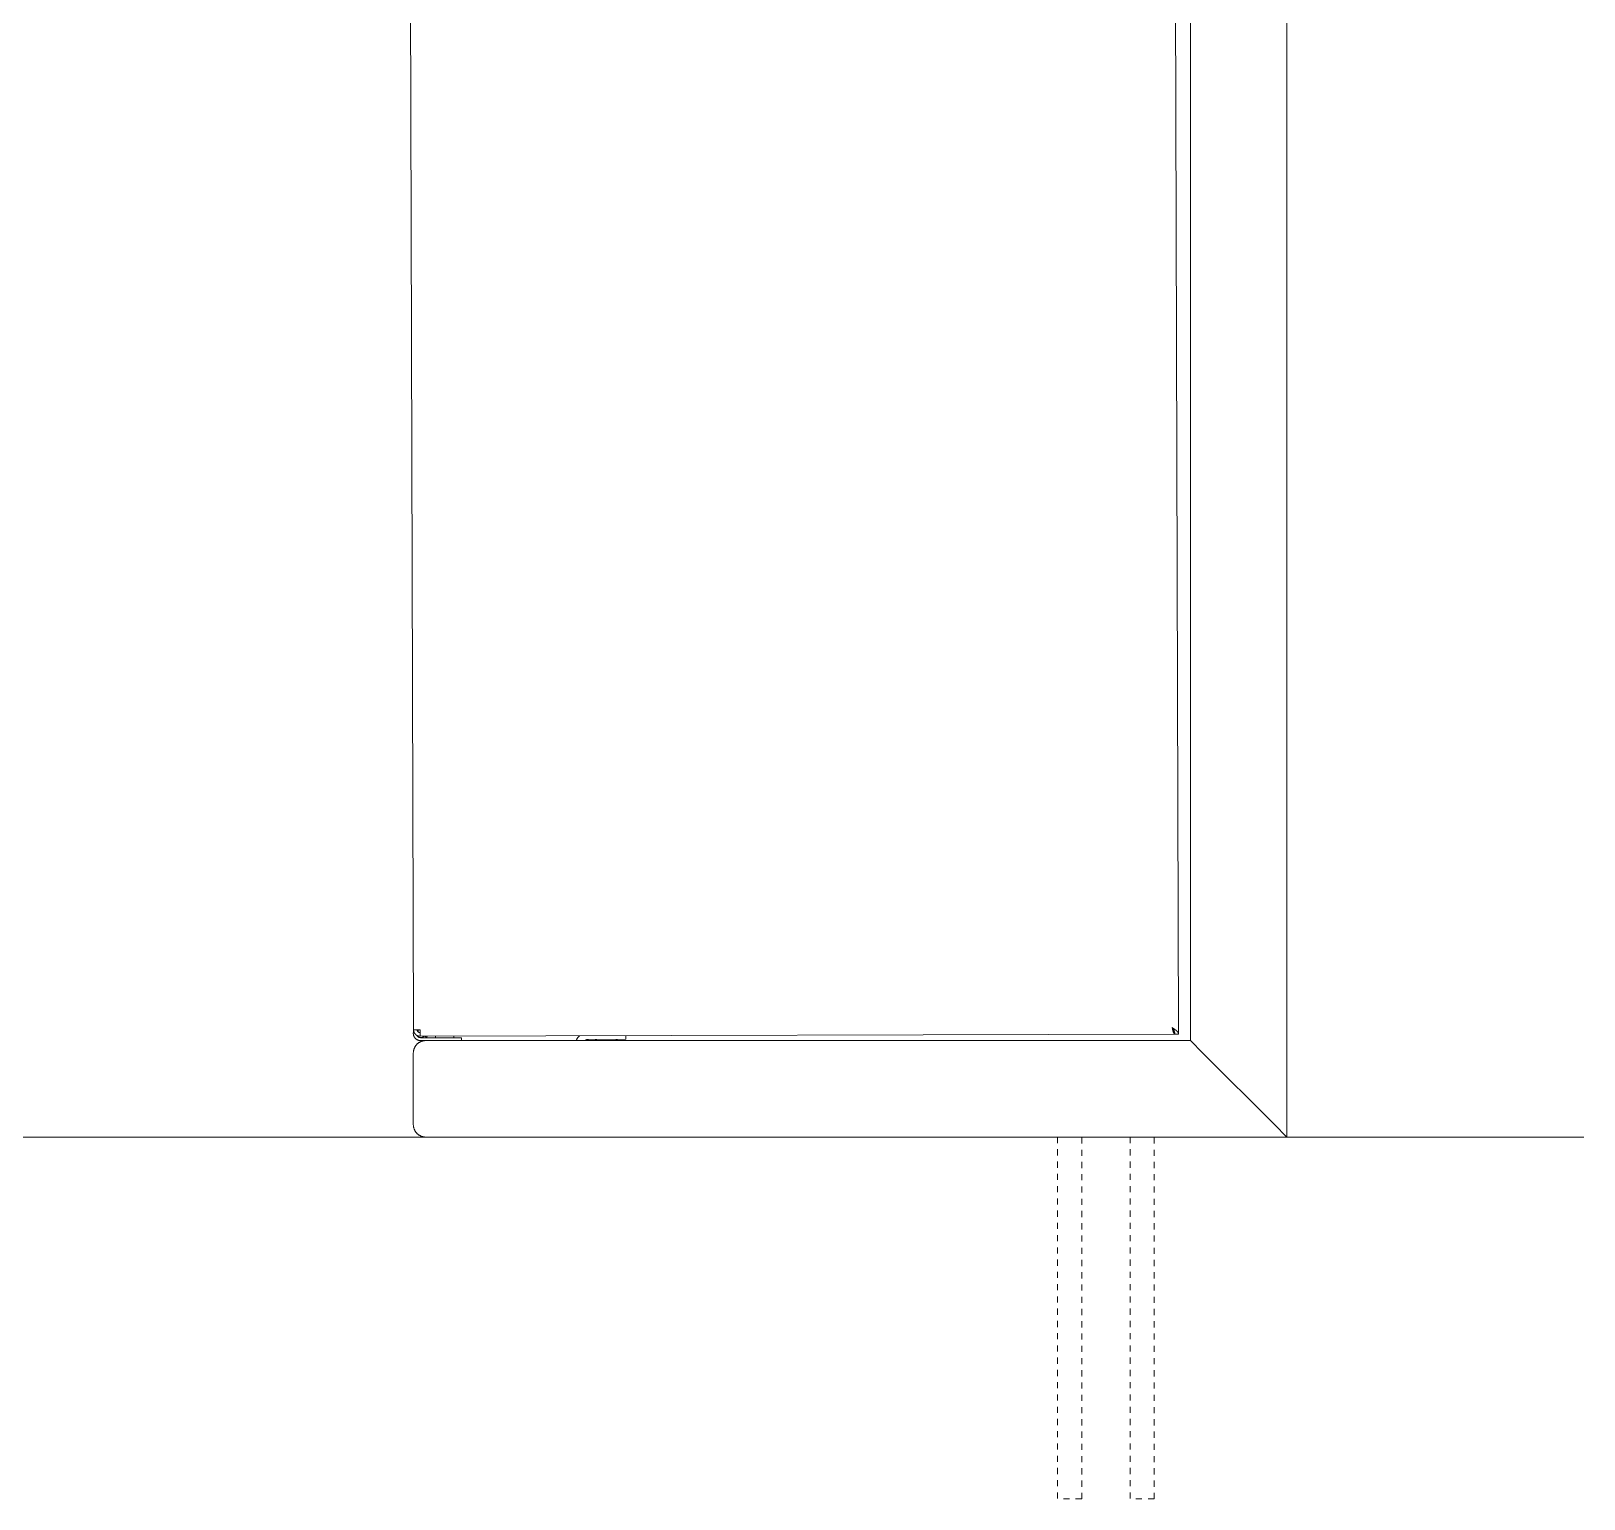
# Model space of a CAD drawing. Header units: inches. Extents: x -1 to 137, y -3 to 81.
# Drawn here: x 61.41 to 86.74, y 32.61 to 56.56 of the extents above; entities that cross this region are included whole.
import ezdxf

# ---------------------------------------------------------------- set-up
doc = ezdxf.new("R2010")
doc.units = ezdxf.units.IN
doc.linetypes.add('HIDDEN', pattern=[1.905, 1.27, -0.635])
doc.layers.add('ZANO_R', color=7, linetype='Continuous', lineweight=0)
doc.layers.add('ZANO_R_przerywana', color=250, linetype='HIDDEN', lineweight=0)

msp = doc.modelspace()

# ---------------------------------------------------------------- linework, layer by layer
at = {"layer": 'ZANO_R'}
for p, q in [((81.89852, 38.51478), (81.89852, 77.10016)), ((80.3236, 75.52524), (80.3236, 40.08969)), ((67.56654, 69.62872), (67.64932, 40.26655)), ((80.04768, 69.66391), (80.13075, 40.19709)), ((80.05507, 40.28159), (80.02415, 40.30143)), ((80.02415, 40.30143), (80.0284, 40.29643)), ((80.04837, 40.26525), (80.02415, 40.30143)), ((80.02415, 40.30143), (80.03236, 40.2706)), ((80.0284, 40.29643), (80.03247, 40.29129)), ((80.03247, 40.29129), (80.03637, 40.28601)), ((80.03576, 40.28474), (80.03478, 40.28378)), ((80.03637, 40.28601), (80.0401, 40.28061)), ((67.64556, 40.20914), (67.64567, 40.2132)), ((67.64558, 40.20508), (67.64556, 40.20914)), ((67.64574, 40.20102), (67.64558, 40.20508)), ((67.64567, 40.2132), (67.64593, 40.21726)), ((67.64605, 40.19697), (67.64574, 40.20102)), ((67.64593, 40.21726), (67.64632, 40.2213)), ((67.64649, 40.19293), (67.64605, 40.19697)), ((67.64632, 40.2213), (67.64686, 40.22533)), ((67.64707, 40.18891), (67.64649, 40.19293)), ((67.64686, 40.22533), (67.64753, 40.22933)), ((67.64779, 40.18491), (67.64707, 40.18891)), ((67.64753, 40.22933), (67.64834, 40.23332)), ((67.64864, 40.18094), (67.64779, 40.18491)), ((67.64834, 40.23332), (67.64928, 40.23727)), ((67.64964, 40.177), (67.64864, 40.18094)), ((67.64928, 40.23727), (67.65036, 40.24118)), ((67.64932, 40.26655), (67.75563, 40.26685)), ((67.64939, 40.26292), (67.64932, 40.26655)), ((67.64959, 40.25929), (67.64939, 40.26292)), ((67.64991, 40.25568), (67.64959, 40.25929)), ((67.65076, 40.1731), (67.64964, 40.177)), ((67.65035, 40.25207), (67.64991, 40.25568)), ((67.65092, 40.24849), (67.65035, 40.25207)), ((67.65036, 40.24118), (67.65158, 40.24506)), ((67.65202, 40.16924), (67.65076, 40.1731)), ((67.6516, 40.24492), (67.65092, 40.24849)), ((67.65241, 40.24138), (67.6516, 40.24492)), ((67.65342, 40.16542), (67.65202, 40.16924)), ((67.65334, 40.23788), (67.65241, 40.24138)), ((67.65439, 40.2344), (67.65334, 40.23788)), ((67.65494, 40.16166), (67.65342, 40.16542)), ((67.65556, 40.23096), (67.65439, 40.2344)), ((67.65659, 40.15794), (67.65494, 40.16166)), ((67.65684, 40.22757), (67.65556, 40.23096)), ((67.65837, 40.15429), (67.65659, 40.15794)), ((67.65824, 40.22422), (67.65684, 40.22757)), ((67.65975, 40.22092), (67.65824, 40.22422)), ((67.66027, 40.1507), (67.65837, 40.15429)), ((67.66138, 40.21767), (67.65975, 40.22092)), ((67.6623, 40.14718), (67.66027, 40.1507)), ((67.66311, 40.21448), (67.66138, 40.21767)), ((67.66444, 40.14373), (67.6623, 40.14718)), ((67.66495, 40.21135), (67.66311, 40.21448)), ((67.6667, 40.14036), (67.66444, 40.14373)), ((67.6669, 40.20829), (67.66495, 40.21135)), ((67.66908, 40.13706), (67.6667, 40.14036)), ((67.66895, 40.2053), (67.6669, 40.20829)), ((67.6711, 40.20237), (67.66895, 40.2053)), ((67.67157, 40.13385), (67.66908, 40.13706)), ((67.67335, 40.19952), (67.6711, 40.20237)), ((67.67416, 40.13073), (67.67157, 40.13385)), ((67.6757, 40.19675), (67.67335, 40.19952)), ((67.67687, 40.1277), (67.67416, 40.13073)), ((67.67814, 40.19407), (67.6757, 40.19675)), ((67.67967, 40.12476), (67.67687, 40.1277)), ((67.68067, 40.19146), (67.67814, 40.19407)), ((67.68258, 40.12192), (67.67967, 40.12476)), ((67.68329, 40.18895), (67.68067, 40.19146)), ((67.68558, 40.11918), (67.68258, 40.12192)), ((67.68599, 40.18652), (67.68329, 40.18895)), ((67.68867, 40.11655), (67.68558, 40.11918)), ((67.68877, 40.18419), (67.68599, 40.18652)), ((67.69186, 40.11403), (67.68867, 40.11655)), ((67.69163, 40.18196), (67.68877, 40.18419)), ((67.69457, 40.17982), (67.69163, 40.18196)), ((67.69512, 40.11161), (67.69186, 40.11403)), ((67.69757, 40.17779), (67.69457, 40.17982)), ((67.69847, 40.10931), (67.69512, 40.11161)), ((67.70065, 40.17586), (67.69757, 40.17779)), ((67.7019, 40.10713), (67.69847, 40.10931)), ((67.70144, 40.1739), (67.7003, 40.17607)), ((67.70379, 40.17404), (67.70065, 40.17586)), ((67.70264, 40.17177), (67.70144, 40.1739)), ((67.7054, 40.10506), (67.7019, 40.10713)), ((67.70393, 40.16968), (67.70264, 40.17177)), ((67.70698, 40.17232), (67.70379, 40.17404)), ((67.70528, 40.16764), (67.70393, 40.16968)), ((67.7067, 40.16564), (67.70528, 40.16764)), ((67.70896, 40.10312), (67.7054, 40.10506)), ((67.71054, 40.03458), (67.70552, 40.02972)), ((67.7082, 40.1637), (67.7067, 40.16564)), ((67.71024, 40.17071), (67.70698, 40.17232)), ((67.70975, 40.16181), (67.7082, 40.1637)), ((67.70838, 40.26671), (67.70841, 40.2651)), ((67.70841, 40.2651), (67.7085, 40.26349)), ((67.7085, 40.26349), (67.70864, 40.26188)), ((67.70864, 40.26188), (67.70884, 40.26028)), ((67.70884, 40.26028), (67.70909, 40.25869)), ((67.7126, 40.1013), (67.70896, 40.10312)), ((67.70909, 40.25869), (67.70939, 40.2571)), ((67.70939, 40.2571), (67.70975, 40.25553)), ((67.70975, 40.25553), (67.71017, 40.25397)), ((67.71138, 40.15997), (67.70975, 40.16181)), ((67.7101, 40.25421), (67.71167, 40.25596)), ((67.71017, 40.25397), (67.71063, 40.25243)), ((67.71355, 40.16922), (67.71024, 40.17071)), ((67.71573, 40.03927), (67.71054, 40.03458)), ((67.71063, 40.25243), (67.71115, 40.2509)), ((67.71115, 40.2509), (67.71172, 40.24939)), ((67.71306, 40.15819), (67.71138, 40.15997)), ((67.71167, 40.25596), (67.71329, 40.25766)), ((67.71172, 40.24939), (67.71234, 40.2479)), ((67.71234, 40.2479), (67.71302, 40.24643)), ((67.71629, 40.09961), (67.7126, 40.1013)), ((67.71302, 40.24643), (67.71374, 40.24499)), ((67.71481, 40.15647), (67.71306, 40.15819)), ((67.71329, 40.25766), (67.71497, 40.2593)), ((67.71691, 40.16784), (67.71355, 40.16922)), ((67.71374, 40.24499), (67.71451, 40.24357)), ((67.71451, 40.24357), (67.71533, 40.24218)), ((67.71661, 40.15481), (67.71481, 40.15647)), ((67.71497, 40.2593), (67.7167, 40.26088)), ((67.71533, 40.24218), (67.71619, 40.24082)), ((67.72108, 40.04377), (67.71573, 40.03927)), ((67.71619, 40.24082), (67.7171, 40.23949)), ((67.72004, 40.09804), (67.71629, 40.09961)), ((67.71847, 40.15322), (67.71661, 40.15481)), ((67.7167, 40.26088), (67.71849, 40.26241)), ((67.72031, 40.16658), (67.71691, 40.16784)), ((67.7171, 40.23949), (67.71806, 40.23819)), ((67.71806, 40.23819), (67.71906, 40.23692)), ((67.72039, 40.15169), (67.71847, 40.15322)), ((67.71849, 40.26241), (67.72032, 40.26388)), ((67.71906, 40.23692), (67.7201, 40.23569)), ((67.72384, 40.09661), (67.72004, 40.09804)), ((67.7201, 40.23569), (67.72119, 40.2345)), ((67.72375, 40.16543), (67.72031, 40.16658)), ((67.72032, 40.26388), (67.7222, 40.26528)), ((67.72235, 40.15023), (67.72039, 40.15169)), ((67.72658, 40.04809), (67.72108, 40.04377)), ((67.72119, 40.2345), (67.72231, 40.23334)), ((67.7222, 40.26528), (67.72413, 40.26663)), ((67.72231, 40.23334), (67.72347, 40.23222)), ((67.72437, 40.14883), (67.72235, 40.15023)), ((67.72347, 40.23222), (67.72468, 40.23115)), ((67.72723, 40.1644), (67.72375, 40.16543)), ((67.72769, 40.0953), (67.72384, 40.09661)), ((67.72413, 40.26676), (67.72423, 40.23154)), ((67.72643, 40.14751), (67.72437, 40.14883)), ((67.72468, 40.23115), (67.72591, 40.23011)), ((67.72591, 40.23011), (67.72718, 40.22912)), ((67.72854, 40.14626), (67.72643, 40.14751)), ((67.73222, 40.05222), (67.72658, 40.04809)), ((67.72718, 40.22912), (67.72849, 40.22817)), ((67.73075, 40.16349), (67.72723, 40.1644)), ((67.73158, 40.09413), (67.72769, 40.0953)), ((67.72849, 40.22817), (67.72982, 40.22727)), ((67.73068, 40.14508), (67.72854, 40.14626)), ((67.72982, 40.22727), (67.73119, 40.22641)), ((67.73287, 40.14398), (67.73068, 40.14508)), ((67.73429, 40.1627), (67.73075, 40.16349)), ((67.73119, 40.22641), (67.73259, 40.2256)), ((67.7355, 40.0931), (67.73158, 40.09413)), ((67.738, 40.05615), (67.73222, 40.05222)), ((67.73259, 40.2256), (67.73401, 40.22483)), ((67.7351, 40.14295), (67.73287, 40.14398)), ((67.73401, 40.22483), (67.73545, 40.22412)), ((67.73786, 40.16203), (67.73429, 40.1627)), ((67.73736, 40.142), (67.7351, 40.14295)), ((67.73545, 40.22412), (67.73693, 40.22346)), ((67.73946, 40.0922), (67.7355, 40.0931)), ((67.73693, 40.22346), (67.73842, 40.22284)), ((67.73965, 40.14113), (67.73736, 40.142)), ((67.74145, 40.16149), (67.73786, 40.16203)), ((67.74391, 40.05988), (67.738, 40.05615)), ((67.73842, 40.22284), (67.73993, 40.22228)), ((67.74345, 40.09143), (67.73946, 40.0922)), ((67.74197, 40.14034), (67.73965, 40.14113)), ((67.73993, 40.22228), (67.74146, 40.22177)), ((67.74505, 40.16107), (67.74145, 40.16149)), ((67.74146, 40.22177), (67.74301, 40.22131)), ((67.74431, 40.13963), (67.74197, 40.14034)), ((67.74301, 40.22131), (67.74457, 40.22091)), ((67.74747, 40.09081), (67.74345, 40.09143)), ((67.74994, 40.06341), (67.74391, 40.05988)), ((67.74668, 40.139), (67.74431, 40.13963)), ((67.74457, 40.22091), (67.74614, 40.22056)), ((67.74867, 40.16077), (67.74505, 40.16107)), ((67.74614, 40.22056), (67.74773, 40.22026)), ((67.74907, 40.13846), (67.74668, 40.139)), ((67.7515, 40.09032), (67.74747, 40.09081)), ((67.74773, 40.22026), (67.74932, 40.22002)), ((67.7523, 40.16059), (67.74867, 40.16077)), ((67.75148, 40.13799), (67.74907, 40.13846)), ((67.74932, 40.22002), (67.75093, 40.21983)), ((67.75609, 40.06674), (67.74994, 40.06341)), ((67.75093, 40.21983), (67.75253, 40.2197)), ((67.7539, 40.13761), (67.75148, 40.13799)), ((67.75555, 40.08997), (67.7515, 40.09032)), ((67.75593, 40.16054), (67.7523, 40.16059)), ((67.75253, 40.2197), (67.75415, 40.21962)), ((67.75633, 40.13732), (67.7539, 40.13761)), ((67.75415, 40.21962), (67.75576, 40.2196)), ((67.75961, 40.08976), (67.75555, 40.08997)), ((67.75871, 40.16055), (67.75563, 40.26685)), ((67.75576, 40.2196), (67.75658, 40.2196)), ((67.75576, 40.2196), (67.75593, 40.16054)), ((67.75593, 40.16054), (67.75867, 40.16055)), ((67.76236, 40.06985), (67.75609, 40.06674)), ((67.75877, 40.13711), (67.75633, 40.13732)), ((67.75871, 40.16055), (80.06709, 40.19525)), ((67.76122, 40.13698), (67.75877, 40.13711)), ((67.76367, 40.08969), (67.75961, 40.08976)), ((67.76367, 40.13694), (67.76122, 40.13698)), ((67.76872, 40.07274), (67.76236, 40.06985)), ((68.43301, 40.13694), (67.76367, 40.13694)), ((67.85029, 40.08969), (67.76367, 40.08969)), ((67.76387, 40.13694), (67.76625, 40.13698)), ((67.76625, 40.13698), (67.76863, 40.13711)), ((67.76863, 40.13711), (67.77101, 40.13732)), ((67.77518, 40.07542), (67.76872, 40.07274)), ((67.77101, 40.13732), (67.77337, 40.13761)), ((67.77337, 40.13761), (67.77573, 40.13797)), ((67.78172, 40.07787), (67.77518, 40.07542)), ((67.77573, 40.13797), (67.77807, 40.13842)), ((67.77807, 40.13842), (67.7804, 40.13894)), ((67.7804, 40.13894), (67.7827, 40.13954)), ((67.78835, 40.0801), (67.78172, 40.07787)), ((67.7827, 40.13954), (67.78499, 40.14022)), ((67.78499, 40.14022), (67.78725, 40.14098)), ((67.78725, 40.14098), (67.78949, 40.14181)), ((67.79505, 40.0821), (67.78835, 40.0801)), ((67.78949, 40.14181), (67.79169, 40.14271)), ((67.79169, 40.14271), (67.79387, 40.14369)), ((67.79387, 40.14369), (67.796, 40.14475)), ((67.80181, 40.08387), (67.79505, 40.0821)), ((67.796, 40.14475), (67.79811, 40.14587)), ((67.79811, 40.14587), (67.80017, 40.14706)), ((67.80017, 40.14706), (67.80219, 40.14832)), ((67.80863, 40.08541), (67.80181, 40.08387)), ((67.80219, 40.14832), (67.80417, 40.14965)), ((67.80417, 40.14965), (67.80611, 40.15105)), ((67.80611, 40.15105), (67.80799, 40.15251)), ((67.80799, 40.15251), (67.80983, 40.15403)), ((67.8155, 40.08671), (67.80863, 40.08541)), ((67.80983, 40.15403), (67.81161, 40.15561)), ((67.81161, 40.15561), (67.81334, 40.15726)), ((67.81334, 40.15726), (67.81501, 40.15896)), ((67.81501, 40.15896), (67.81662, 40.16071)), ((67.82241, 40.08778), (67.8155, 40.08671)), ((67.82935, 40.08862), (67.82241, 40.08778)), ((67.83632, 40.08921), (67.82935, 40.08862)), ((67.83087, 40.16075), (67.86042, 40.14006)), ((67.8433, 40.08957), (67.83632, 40.08921)), ((67.85029, 40.08969), (67.8433, 40.08957)), ((80.3236, 40.08969), (67.85029, 40.08969)), ((67.86042, 40.14006), (67.85816, 40.13694)), ((67.86265, 40.14336), (67.86042, 40.14006)), ((67.86477, 40.14673), (67.86265, 40.14336)), ((67.86677, 40.15017), (67.86477, 40.14673)), ((67.86865, 40.15367), (67.86677, 40.15017)), ((67.87041, 40.15724), (67.86865, 40.15367)), ((67.87206, 40.16087), (67.87041, 40.15724)), ((68.00916, 40.13694), (68.00916, 40.16125)), ((68.30563, 40.16209), (68.30563, 40.13694)), ((68.43301, 40.08969), (68.43301, 40.13694)), ((70.3029, 40.08969), (70.30558, 40.09644)), ((70.30558, 40.09644), (70.30848, 40.10309)), ((70.30848, 40.10309), (70.31161, 40.10964)), ((70.31161, 40.10964), (70.31496, 40.11608)), ((70.31496, 40.11608), (70.31853, 40.1224)), ((70.31853, 40.1224), (70.32231, 40.1286)), ((70.32231, 40.1286), (70.3263, 40.13466)), ((70.3263, 40.13466), (70.3305, 40.14058)), ((70.3305, 40.14058), (70.3349, 40.14636)), ((70.3349, 40.14636), (70.33949, 40.15198)), ((70.33949, 40.15198), (70.34427, 40.15744)), ((70.34427, 40.15744), (70.34923, 40.16274)), ((70.34923, 40.16274), (70.35437, 40.16786)), ((70.44694, 40.09162), (70.44433, 40.08969)), ((70.44961, 40.09346), (70.44694, 40.09162)), ((70.45234, 40.0952), (70.44961, 40.09346)), ((70.45513, 40.09685), (70.45234, 40.0952)), ((70.45797, 40.09841), (70.45513, 40.09685)), ((70.46087, 40.09986), (70.45797, 40.09841)), ((70.46381, 40.10122), (70.46087, 40.09986)), ((70.4668, 40.10247), (70.46381, 40.10122)), ((70.46983, 40.10363), (70.4668, 40.10247)), ((70.4729, 40.10467), (70.46983, 40.10363)), ((70.476, 40.10561), (70.4729, 40.10467)), ((70.47913, 40.10645), (70.476, 40.10561)), ((70.48229, 40.10717), (70.47913, 40.10645)), ((70.48547, 40.10779), (70.48229, 40.10717)), ((70.48867, 40.1083), (70.48547, 40.10779)), ((70.49189, 40.10869), (70.48867, 40.1083)), ((70.49512, 40.10898), (70.49189, 40.10869)), ((70.49835, 40.10916), (70.49512, 40.10898)), ((70.50159, 40.10922), (70.49835, 40.10916)), ((70.50159, 40.10922), (71.11064, 40.11094)), ((70.6185, 40.10561), (70.61849, 40.10955)), ((70.6185, 40.10534), (70.6185, 40.10561)), ((70.61852, 40.10507), (70.6185, 40.10534)), ((70.61854, 40.10479), (70.61852, 40.10507)), ((70.61858, 40.10452), (70.61854, 40.10479)), ((70.61862, 40.10425), (70.61858, 40.10452)), ((70.61867, 40.10399), (70.61862, 40.10425)), ((70.61873, 40.10372), (70.61867, 40.10399)), ((70.6188, 40.10346), (70.61873, 40.10372)), ((70.61888, 40.1032), (70.6188, 40.10346)), ((70.61897, 40.10294), (70.61888, 40.1032)), ((70.61907, 40.10268), (70.61897, 40.10294)), ((70.61918, 40.10243), (70.61907, 40.10268)), ((70.61929, 40.10218), (70.61918, 40.10243)), ((70.61942, 40.10194), (70.61929, 40.10218)), ((70.61955, 40.1017), (70.61942, 40.10194)), ((70.61969, 40.10147), (70.61955, 40.1017)), ((70.61984, 40.10124), (70.61969, 40.10147)), ((70.61999, 40.10102), (70.61984, 40.10124)), ((70.62016, 40.1008), (70.61999, 40.10102)), ((70.62033, 40.10058), (70.62016, 40.1008)), ((70.62051, 40.10038), (70.62033, 40.10058)), ((70.62069, 40.10018), (70.62051, 40.10038)), ((70.62089, 40.09998), (70.62069, 40.10018)), ((70.62109, 40.0998), (70.62089, 40.09998)), ((70.62129, 40.09962), (70.62109, 40.0998)), ((70.6215, 40.09945), (70.62129, 40.09962)), ((70.62172, 40.09928), (70.6215, 40.09945)), ((70.62194, 40.09912), (70.62172, 40.09928)), ((70.62217, 40.09897), (70.62194, 40.09912)), ((70.62241, 40.09883), (70.62217, 40.09897)), ((70.62264, 40.0987), (70.62241, 40.09883)), ((70.62289, 40.09857), (70.62264, 40.0987)), ((70.62313, 40.09846), (70.62289, 40.09857)), ((70.62338, 40.09835), (70.62313, 40.09846)), ((70.62364, 40.09825), (70.62338, 40.09835)), ((70.6239, 40.09816), (70.62364, 40.09825)), ((70.63788, 40.09373), (70.6239, 40.09816)), ((70.65199, 40.08969), (70.63788, 40.09373)), ((70.95207, 40.09418), (70.93651, 40.08969)), ((70.9675, 40.09913), (70.95207, 40.09418)), ((70.96775, 40.09922), (70.9675, 40.09913)), ((70.96801, 40.09932), (70.96775, 40.09922)), ((70.96826, 40.09943), (70.96801, 40.09932)), ((70.9685, 40.09955), (70.96826, 40.09943)), ((70.96874, 40.09967), (70.9685, 40.09955)), ((70.96898, 40.09981), (70.96874, 40.09967)), ((70.96921, 40.09995), (70.96898, 40.09981)), ((70.96944, 40.1001), (70.96921, 40.09995)), ((70.96966, 40.10026), (70.96944, 40.1001)), ((70.96988, 40.10043), (70.96966, 40.10026)), ((70.97009, 40.1006), (70.96988, 40.10043)), ((70.9703, 40.10078), (70.97009, 40.1006)), ((70.97049, 40.10097), (70.9703, 40.10078)), ((70.97069, 40.10116), (70.97049, 40.10097)), ((70.97087, 40.10137), (70.97069, 40.10116)), ((70.97105, 40.10157), (70.97087, 40.10137)), ((70.97122, 40.10179), (70.97105, 40.10157)), ((70.97138, 40.10201), (70.97122, 40.10179)), ((70.97154, 40.10223), (70.97138, 40.10201)), ((70.97168, 40.10246), (70.97154, 40.10223)), ((70.97182, 40.1027), (70.97168, 40.10246)), ((70.97195, 40.10294), (70.97182, 40.1027)), ((70.97207, 40.10318), (70.97195, 40.10294)), ((70.97219, 40.10343), (70.97207, 40.10318)), ((70.97229, 40.10368), (70.97219, 40.10343)), ((70.97239, 40.10393), (70.97229, 40.10368)), ((70.97248, 40.10419), (70.97239, 40.10393)), ((70.97256, 40.10445), (70.97248, 40.10419)), ((70.97263, 40.10472), (70.97256, 40.10445)), ((70.97269, 40.10498), (70.97263, 40.10472)), ((70.97274, 40.10525), (70.97269, 40.10498)), ((70.97278, 40.10552), (70.97274, 40.10525)), ((70.97281, 40.10579), (70.97278, 40.10552)), ((70.97283, 40.10607), (70.97281, 40.10579)), ((70.97285, 40.10634), (70.97283, 40.10607)), ((70.97284, 40.11055), (70.97285, 40.10661)), ((70.97285, 40.10661), (70.97285, 40.10634)), ((71.11064, 40.11094), (71.11048, 40.17)), ((80.03236, 40.2706), (80.03838, 40.24953)), ((80.03838, 40.24953), (80.04102, 40.24096)), ((80.0401, 40.28061), (80.04364, 40.27509)), ((80.04102, 40.24096), (80.04384, 40.23245)), ((80.04364, 40.27509), (80.047, 40.26946)), ((80.04384, 40.23245), (80.0462, 40.22585)), ((80.0462, 40.22585), (80.04875, 40.21933)), ((80.047, 40.26946), (80.05016, 40.26371)), ((80.04875, 40.21933), (80.04988, 40.21664)), ((80.04988, 40.21664), (80.05107, 40.21398)), ((80.05016, 40.26371), (80.05314, 40.25787)), ((80.05107, 40.21398), (80.05232, 40.21135)), ((80.05232, 40.21135), (80.05365, 40.20876)), ((80.05314, 40.25787), (80.05592, 40.25192)), ((80.05365, 40.20876), (80.05475, 40.20677)), ((80.05475, 40.20677), (80.05533, 40.20579)), ((80.06571, 40.27442), (80.05507, 40.28159)), ((80.05533, 40.20579), (80.05593, 40.20482)), ((80.05592, 40.25192), (80.0585, 40.24589)), ((80.05593, 40.20482), (80.05654, 40.20386)), ((80.05654, 40.20386), (80.05718, 40.20292)), ((80.05718, 40.20292), (80.05785, 40.202)), ((80.05785, 40.202), (80.05855, 40.20109)), ((80.0585, 40.24589), (80.06088, 40.23978)), ((80.05855, 40.20109), (80.05905, 40.20047)), ((80.05905, 40.20047), (80.05957, 40.19986)), ((80.05957, 40.19986), (80.06011, 40.19927)), ((80.06011, 40.19927), (80.06039, 40.19899)), ((80.06039, 40.19899), (80.06067, 40.19871)), ((80.06067, 40.19871), (80.06096, 40.19843)), ((80.06088, 40.23978), (80.06306, 40.23359)), ((80.06096, 40.19843), (80.06126, 40.19816)), ((80.06126, 40.19816), (80.06156, 40.1979)), ((80.06156, 40.1979), (80.06186, 40.19765)), ((80.06186, 40.19765), (80.06218, 40.1974)), ((80.06218, 40.1974), (80.0625, 40.19716)), ((80.0625, 40.19716), (80.06282, 40.19694)), ((80.06282, 40.19694), (80.06316, 40.19672)), ((80.06306, 40.23359), (80.06502, 40.22733)), ((80.06316, 40.19672), (80.06342, 40.19656)), ((80.06342, 40.19656), (80.06368, 40.1964)), ((80.06368, 40.1964), (80.06395, 40.19626)), ((80.06395, 40.19626), (80.06423, 40.19612)), ((80.06423, 40.19612), (80.0645, 40.19598)), ((80.0645, 40.19598), (80.06479, 40.19586)), ((80.06479, 40.19586), (80.06507, 40.19575)), ((80.06502, 40.22733), (80.06678, 40.22102)), ((80.06507, 40.19575), (80.06521, 40.1957)), ((80.06521, 40.1957), (80.06536, 40.19564)), ((80.06536, 40.19564), (80.0655, 40.1956)), ((80.0655, 40.1956), (80.06565, 40.19555)), ((80.06565, 40.19555), (80.0658, 40.19551)), ((80.07619, 40.26703), (80.06571, 40.27442)), ((80.0658, 40.19551), (80.06594, 40.19547)), ((80.06594, 40.19547), (80.06609, 40.19543)), ((80.06609, 40.19543), (80.06624, 40.1954)), ((80.06624, 40.1954), (80.06639, 40.19537)), ((80.06639, 40.19537), (80.06654, 40.19534)), ((80.06654, 40.19534), (80.06669, 40.19532)), ((80.06669, 40.19532), (80.06684, 40.1953)), ((80.06678, 40.22102), (80.06833, 40.21464)), ((80.06684, 40.1953), (80.06699, 40.19528)), ((80.06699, 40.19528), (80.06715, 40.19527)), ((80.06715, 40.19527), (80.0673, 40.19526)), ((80.0673, 40.19526), (80.06745, 40.19525)), ((80.06745, 40.19525), (80.06761, 40.19525)), ((80.06761, 40.19525), (80.06776, 40.19525)), ((80.06776, 40.19525), (80.06768, 40.22307)), ((80.06833, 40.21464), (80.06967, 40.20822)), ((80.06967, 40.20822), (80.07079, 40.20176)), ((80.07079, 40.20176), (80.0717, 40.19526)), ((80.0717, 40.19526), (80.13076, 40.19543)), ((80.08487, 40.26055), (80.07619, 40.26703)), ((80.08913, 40.25721), (80.08487, 40.26055)), ((80.09333, 40.25379), (80.08913, 40.25721)), ((80.09672, 40.25092), (80.09333, 40.25379)), ((80.10005, 40.24798), (80.09672, 40.25092)), ((80.10331, 40.24496), (80.10005, 40.24798)), ((80.1065, 40.24187), (80.10331, 40.24496)), ((80.10929, 40.23901), (80.1065, 40.24187)), ((80.11199, 40.23607), (80.10929, 40.23901)), ((80.11461, 40.23305), (80.11199, 40.23607)), ((80.11587, 40.23151), (80.11461, 40.23305)), ((80.11711, 40.22994), (80.11587, 40.23151)), ((80.11818, 40.22852), (80.11711, 40.22994)), ((80.11923, 40.22708), (80.11818, 40.22852)), ((80.12025, 40.22562), (80.11923, 40.22708)), ((80.12124, 40.22414), (80.12025, 40.22562)), ((80.12219, 40.22264), (80.12124, 40.22414)), ((80.12311, 40.22111), (80.12219, 40.22264)), ((80.12399, 40.21957), (80.12311, 40.22111)), ((80.12483, 40.218), (80.12399, 40.21957)), ((80.12551, 40.21664), (80.12483, 40.218)), ((80.12616, 40.21527), (80.12551, 40.21664)), ((80.12677, 40.21388), (80.12616, 40.21527)), ((80.12735, 40.21248), (80.12677, 40.21388)), ((80.12789, 40.21106), (80.12735, 40.21248)), ((80.12839, 40.20963), (80.12789, 40.21106)), ((80.12884, 40.20818), (80.12839, 40.20963)), ((80.12925, 40.20672), (80.12884, 40.20818)), ((80.12959, 40.20533), (80.12925, 40.20672)), ((80.12989, 40.20394), (80.12959, 40.20533)), ((80.13015, 40.20253), (80.12989, 40.20394)), ((80.13037, 40.20112), (80.13015, 40.20253)), ((80.13053, 40.1997), (80.13037, 40.20112)), ((80.13066, 40.19828), (80.13053, 40.1997)), ((80.13073, 40.19685), (80.13066, 40.19828)), ((80.13076, 40.19543), (80.13073, 40.19685)), ((80.52834, 39.88495), (80.3236, 40.08969)), ((67.64567, 39.89194), (67.64555, 39.88495)), ((67.64555, 38.71952), (67.64555, 39.88495)), ((67.64603, 39.89892), (67.64567, 39.89194)), ((67.64662, 39.90589), (67.64603, 39.89892)), ((67.64746, 39.91283), (67.64662, 39.90589)), ((67.64853, 39.91974), (67.64746, 39.91283)), ((67.64983, 39.92661), (67.64853, 39.91974)), ((67.65137, 39.93343), (67.64983, 39.92661)), ((67.65314, 39.94019), (67.65137, 39.93343)), ((67.65514, 39.94689), (67.65314, 39.94019)), ((67.65737, 39.95351), (67.65514, 39.94689)), ((67.65982, 39.96006), (67.65737, 39.95351)), ((67.6625, 39.96652), (67.65982, 39.96006)), ((67.66539, 39.97288), (67.6625, 39.96652)), ((67.6685, 39.97914), (67.66539, 39.97288)), ((67.67182, 39.9853), (67.6685, 39.97914)), ((67.67535, 39.99133), (67.67182, 39.9853)), ((67.67909, 39.99724), (67.67535, 39.99133)), ((67.68302, 40.00302), (67.67909, 39.99724)), ((67.68715, 40.00866), (67.68302, 40.00302)), ((67.69147, 40.01416), (67.68715, 40.00866)), ((67.69597, 40.01951), (67.69147, 40.01416)), ((67.70066, 40.0247), (67.69597, 40.01951)), ((67.70552, 40.02972), (67.70066, 40.0247)), ((80.52834, 39.88495), (81.69378, 38.71952)), ((67.64555, 38.71952), (67.64567, 38.71253)), ((67.64567, 38.71253), (67.64603, 38.70554)), ((67.64603, 38.70554), (67.64662, 38.69858)), ((67.64662, 38.69858), (67.64746, 38.69164)), ((67.64746, 38.69164), (67.64853, 38.68473)), ((67.64853, 38.68473), (67.64983, 38.67786)), ((67.64983, 38.67786), (67.65137, 38.67104)), ((67.65137, 38.67104), (67.65314, 38.66428)), ((67.65314, 38.66428), (67.65514, 38.65758)), ((67.65514, 38.65758), (67.65737, 38.65095)), ((67.65737, 38.65095), (67.65982, 38.64441)), ((67.65982, 38.64441), (67.6625, 38.63795)), ((67.6625, 38.63795), (67.66539, 38.63158)), ((67.66539, 38.63158), (67.6685, 38.62532)), ((67.6685, 38.62532), (67.67182, 38.61917)), ((67.67182, 38.61917), (67.67535, 38.61314)), ((67.67535, 38.61314), (67.67909, 38.60723)), ((67.67909, 38.60723), (67.68302, 38.60145)), ((67.68302, 38.60145), (67.68715, 38.5958)), ((67.68715, 38.5958), (67.69147, 38.59031)), ((67.69147, 38.59031), (67.69597, 38.58496)), ((67.69597, 38.58496), (67.70066, 38.57977)), ((67.70066, 38.57977), (67.70552, 38.57474)), ((67.70552, 38.57474), (67.71054, 38.56988)), ((67.71054, 38.56988), (67.71573, 38.5652)), ((67.71573, 38.5652), (67.72108, 38.5607)), ((67.72108, 38.5607), (67.72658, 38.55638)), ((67.72658, 38.55638), (67.73222, 38.55225)), ((67.73222, 38.55225), (67.738, 38.54832)), ((67.738, 38.54832), (67.74391, 38.54458)), ((67.74391, 38.54458), (67.74994, 38.54105)), ((67.74994, 38.54105), (67.75609, 38.53773)), ((67.75609, 38.53773), (67.76236, 38.53462)), ((67.76236, 38.53462), (67.76872, 38.53173)), ((67.76872, 38.53173), (67.77518, 38.52905)), ((67.77518, 38.52905), (67.78172, 38.5266)), ((67.78172, 38.5266), (67.78835, 38.52437)), ((67.78835, 38.52437), (67.79505, 38.52237)), ((67.79505, 38.52237), (67.80181, 38.5206)), ((67.80181, 38.5206), (67.80863, 38.51906)), ((67.80863, 38.51906), (67.8155, 38.51775)), ((67.8155, 38.51775), (67.82241, 38.51668)), ((67.82241, 38.51668), (67.82935, 38.51585)), ((67.82935, 38.51585), (67.83632, 38.51525)), ((67.83632, 38.51525), (67.8433, 38.5149)), ((67.8433, 38.5149), (67.85029, 38.51478)), ((67.85029, 38.51478), (81.89852, 38.51478)), ((81.89852, 38.51478), (81.69378, 38.71952))]:
    msp.add_line(p, q, dxfattribs=at)
msp.add_lwpolyline([(0.14323, 38.51478), (86.74461, 38.51478)], dxfattribs=at)
at = {"layer": 'ZANO_R_przerywana', "ltscale": 0.05}
for p, q in [((78.15811, 38.51478), (78.15811, 32.60885)), ((78.55184, 32.60885), (78.55184, 38.51478)), ((79.33929, 38.51478), (79.33929, 32.60885)), ((79.73302, 32.60885), (79.73302, 38.51478)), ((78.55184, 32.60885), (78.15811, 32.60885)), ((79.73302, 32.60885), (79.33929, 32.60885))]:
    msp.add_line(p, q, dxfattribs=at)
at = {"layer": 'ZANO_R_przerywana'}
for points in [[(78.15811, 38.51478), (78.55184, 38.51478)], [(79.33929, 38.51478), (79.73302, 38.51478)]]:
    msp.add_lwpolyline(points, dxfattribs=at)

doc.saveas('drawing.dxf')
